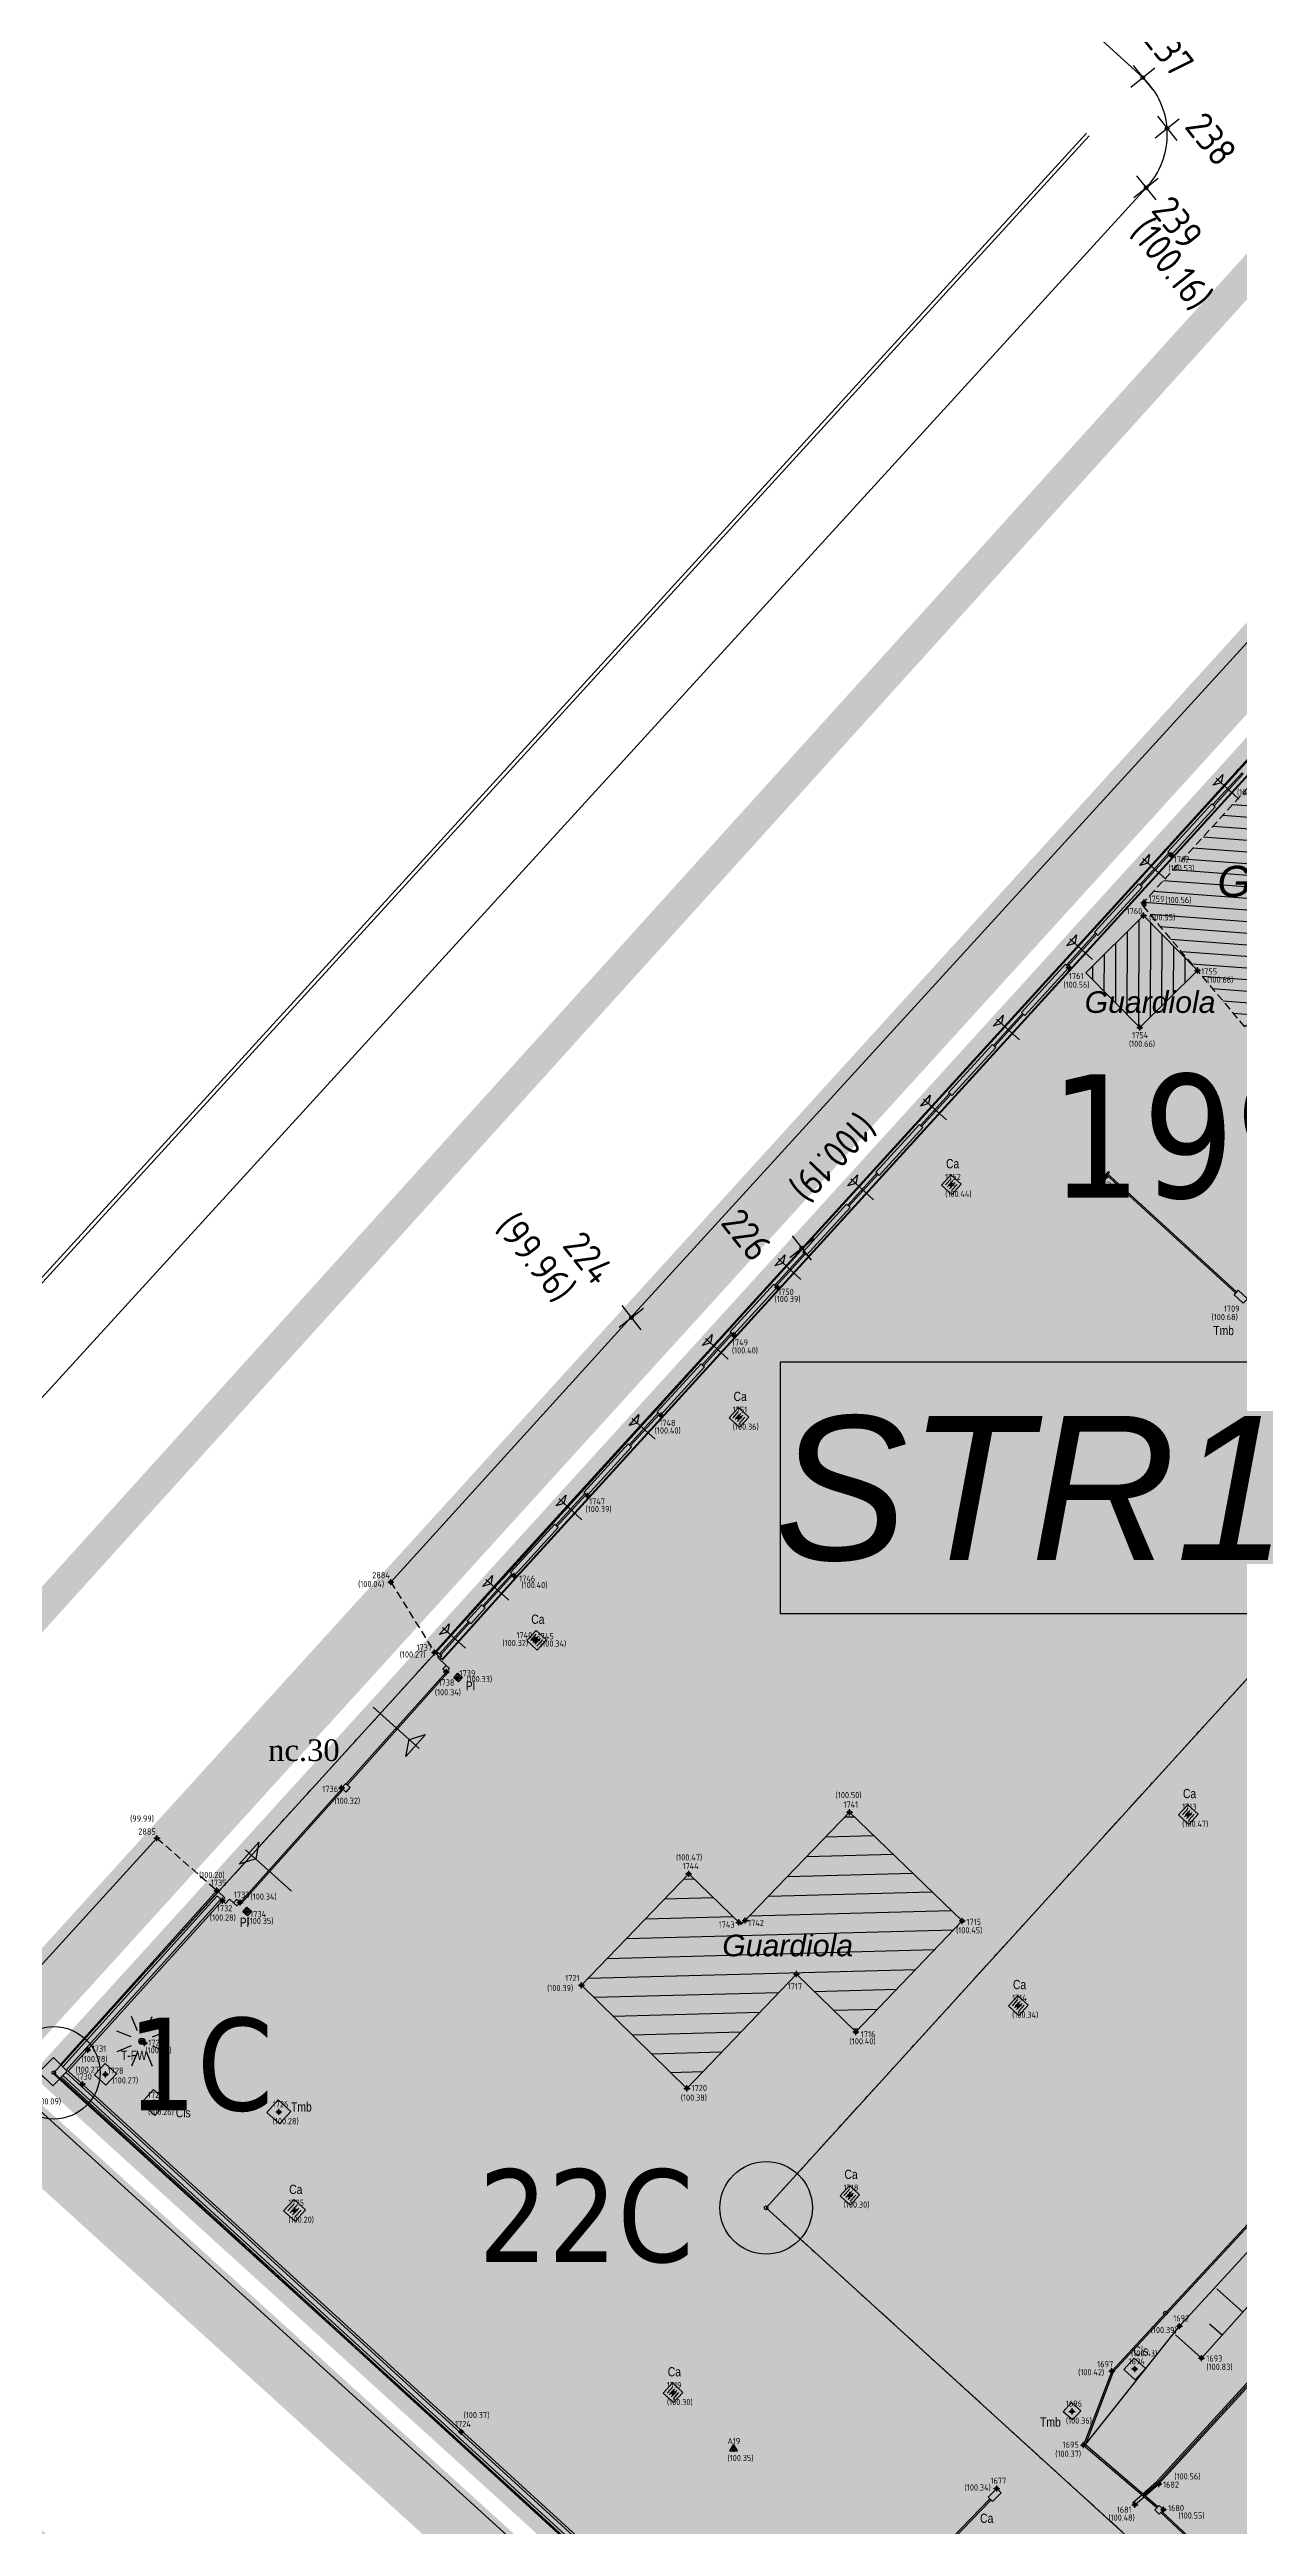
# Model space of a CAD drawing. Extents: x 9555 to 11275, y -8412 to -6382.
# Drawn here: x 10165.4 to 10204, y -7940.5 to -7860.2 of the extents above; entities that cross this region are included whole.
import ezdxf
from ezdxf.enums import TextEntityAlignment as Align

# ---------------------------------------------------------------- set-up
doc = ezdxf.new("R2010")
doc.units = 0
doc.header["$MEASUREMENT"] = 0
doc.header["$XCLIPFRAME"] = 2
doc.header["$PDMODE"] = 33
doc.header["$PDSIZE"] = 0.12
for name, pattern in [('DASHEDX2', [1.5, 1, -0.5]), ('HIDDEN', [0.375, 0.25, -0.125]), ('HIDDEN2', [0.1875, 0.125, -0.0625]), ('PHANTOM2', [1.25, 0.625, -0.125, 0.125, -0.125, 0.125, -0.125]), ('TRATTEGGIATA', [0.75, 0.5, -0.25])]:
    doc.linetypes.add(name, pattern=pattern)
doc.layers.get('0').update_dxf_attribs({"color": 53, "lineweight": 50})
for name, color, linetype in [('01_PROG', 7, 'Continuous'), ('02_CAT', 7, 'Continuous'), ('Conf Lotti-Retino', 253, 'Continuous'), ('Conf Lotti-Txt', 7, 'Continuous'), ('Conf Lotti_xLIMITE Comparto', 30, 'DASHEDX2'), ('Conf-N', 7, 'Continuous'), ('Conf-P', 2, 'Continuous'), ('Fgl-Cat_Txt-DivisioneAllegati', 161, 'DASHEDX2'), ('GE_9632-NOME_P', 8, 'Continuous'), ('GE_9632-PUNTI', 8, 'Continuous'), ('GE_9632-QUOTE_P', 8, 'Continuous'), ('GE_9632-SIMBOLI', 8, 'Continuous'), ('GEI-Nome_P', 6, 'Continuous'), ('GEI-Punti', 7, 'Continuous'), ('Gei-Punti_3D', 3, 'Continuous'), ('GEI-Quote_P', 3, 'Continuous'), ('GEI-Simboli', 6, 'Continuous'), ('Immagine', 181, 'Continuous'), ('Ril-Fabbr-Tettoia', 7, 'HIDDEN'), ('Ril-Fabbr_Retino', 8, 'Continuous'), ('Ril-Muro', 6, 'Continuous'), ('Ril-Palo_Lampione', 20, 'Continuous'), ('Ril-Recinzione_Metallica', 4, 'Continuous'), ('Ril-Strada', 4, 'Continuous'), ('Ril-Strada_Marciapiede', 4, 'Continuous'), ('Ril-Strada_Sbarra', 6, 'Continuous'), ('Ril-Tomb_CADITOIA-Chiusino', 5, 'Continuous'), ('Ril-Tomb_CEMENTO-Cls', 5, 'Continuous'), ('Ril-Tomb_Plastica', 5, 'Continuous'), ('Ril-Tomb_Telefono', 5, 'Continuous'), ('Ril-Tombino', 5, 'Continuous'), ('Ril_PQ1-Ciglio', 72, 'Continuous'), ('Ril_PQ1-Piede', 74, 'Continuous'), ('Ril_PQ1-Scarpate', 65, 'Continuous')]:
    doc.layers.add(name, color=color, linetype=linetype)
for name, color, linetype, lineweight in [('Conf Lotti', 2, 'PHANTOM2', 30), ('Fgl.957C_Estratto', 154, 'Continuous', 30), ('Fr02 Fgl. 957E', 150, 'Continuous', 30), ('Ril-Fabbr', 9, 'Continuous', 30), ('Ril-Fabbr_Container-Prefabbricato', 7, 'Continuous', 30), ('Ril-Fabbr_Tendone', 7, 'HIDDEN2', 30), ('x Area Rilievo', 1, 'Continuous', 15)]:
    doc.layers.add(name, color=color, linetype=linetype, lineweight=lineweight)
doc.styles.add('ArialCorsivo', font='ariali.ttf')
doc.styles.add('HELVLA', font='helvl', dxfattribs={"width": 0.8})
doc.styles.get("Standard").update_dxf_attribs({"font": 'isocp.shx'})
doc.styles.add('Tahoma', font='tahoma.ttf')
doc.styles.add('TNR', font='times.ttf')
picture_1 = doc.add_image_def('image1.png', size_in_pixel=(3510, 4950))
picture_2 = doc.add_image_def('image2.png', size_in_pixel=(4950, 3510))
picture_3 = doc.add_image_def('image3.png', size_in_pixel=(3510, 4950))

# ---------------------------------------------------------------- blocks, each defined once
blk = doc.blocks.new('PALO-ILLUM01_15')
at = {"layer": 'Ril-Palo_Lampione'}
h = blk.add_hatch(color=256, dxfattribs=at)
edge = h.paths.add_edge_path()
edge.add_arc((0, 0), 0.075, 0, 360)
for p, q in [((-0.144, 0.346), (-0.335, 0.808)), ((0.144, 0.346), (0.335, 0.808)), ((-0.346, 0.144), (-0.808, 0.336)), ((0.346, 0.144), (0.808, 0.336)), ((-0.347, -0.143), (-0.809, -0.333)), ((-0.145, -0.346), (-0.338, -0.807)), ((0.145, -0.346), (0.338, -0.807)), ((0.347, -0.143), (0.809, -0.333))]:
    blk.add_line(p, q, dxfattribs=at)
at = {"layer": 'Ril-Palo_Lampione', "color": 7}
blk.add_circle((0, 0), 0.0997, dxfattribs=at)
blk = doc.blocks.new('TCa-a')
at = {"layer": 'Ril-Tomb_CADITOIA-Chiusino'}
for p, q in [((-0.15, 0.15), (0.15, 0.15)), ((-0.15, 0.05), (0.15, 0.05)), ((-0.15, -0.05), (0.15, -0.05)), ((-0.15, -0.15), (0.15, -0.15))]:
    blk.add_line(p, q, dxfattribs=at)
blk.add_lwpolyline([(-0.25, -0.25), (0.25, -0.25), (0.25, 0.25), (-0.25, 0.25)], close=True, dxfattribs=at)
blk = doc.blocks.new('LOTTO-N')
at = {"layer": 'Conf Lotti-Txt'}
blk.add_lwpolyline([(-1.625, -0.814), (1.625, -0.814), (1.625, 0.814), (-1.625, 0.814)], close=True, dxfattribs=at)
at = {"layer": 'Conf Lotti-Txt', "style": 'ArialCorsivo', "flags": 4}
blk.add_attdef('Num', text='', height=1, dxfattribs=at).set_placement((0, 0), align=Align.MIDDLE)
blk = doc.blocks.new('P-Lotto')
at = {"layer": 'Conf-N'}
blk.add_circle((0, 0), 1.5, dxfattribs=at)
at = {"layer": 'Conf-P'}
blk.add_point((0, 0), dxfattribs=at)
blk = doc.blocks.new('20043-1_Prog-Confini')
at = {"layer": 'Conf Lotti-Retino'}
h = blk.add_hatch(color=256, dxfattribs=at)
h.paths.add_polyline_path([(10440.904, -7860.831), (10481.594, -7897.835), (10443.955, -7939.223), (10455.053, -7949.315), (10501.476, -7898.267), (10547.189, -7848.002), (10411.97, -7725.031), (10340.578, -7745.23), (10225.512, -7871.756), (10219.572, -7866.354), (10165.524, -7925.785), (10195.694, -7953.18), (10249.907, -8002.481), (10270.622, -8021.32), (10278.897, -8012.22), (10188.639, -7930.138), (10307.726, -7799.19), (10366.912, -7853.014), (10397.984, -7881.272), (10388.565, -7891.63), (10401.881, -7903.74)])
h.paths.add_polyline_path([(10406.058, -7872.394), (10374.985, -7844.136), (10315.8, -7790.312), (10347.147, -7755.842), (10408.825, -7738.391), (10442.939, -7769.415), (10528.018, -7846.787), (10491.686, -7886.738), (10437.68, -7837.623)], flags=16)
blk.add_hatch(color=41, dxfattribs=at).paths.add_polyline_path([(10278.897, -8012.22), (10188.639, -7930.138), (10307.726, -7799.19), (10366.912, -7853.014), (10339.327, -7883.347), (10306.204, -7919.768), (10337.209, -7948.101)])
at = {"layer": 'Conf Lotti'}
for p, q in [((10188.639, -7930.138), (10307.726, -7799.19)), ((10165.545, -7925.761), (10270.622, -8021.32)), ((10188.639, -7930.138), (10278.897, -8012.22))]:
    blk.add_line(p, q, dxfattribs=at)
blk.add_lwpolyline([(10165.524, -7925.785), (10219.572, -7866.354)], dxfattribs=at)
at = {"layer": 'Conf Lotti_xLIMITE Comparto', "const_width": 1}
blk.add_lwpolyline([(10220.161, -8076.806), (10388.565, -7891.63), (10442.571, -7940.744), (10443.955, -7939.223), (10542.721, -8029.042), (10562.905, -8006.848), (10508.899, -7957.733), (10535.138, -7928.88), (10501.476, -7898.267), (10547.189, -7848.002), (10411.97, -7725.031), (10340.578, -7745.23), (10225.512, -7871.756), (10219.572, -7866.354), (10165.524, -7925.785), (10195.694, -7953.18), (10145.19, -8008.626)], close=True, dxfattribs=at)
at = {"layer": 'Conf Lotti-Txt'}
ref = blk.add_blockref('LOTTO-N', (10197.219, -7906.811), dxfattribs=dict(at, xscale=5, yscale=5, zscale=5))
ref.add_attrib('Num', 'STR1', dxfattribs={"color": 7, "height": 4.6667, "style": 'ArialCorsivo'}).set_placement((10197.219, -7906.811), align=Align.MIDDLE)
at = {"layer": 'Conf-P'}
for p in [(10165.545, -7925.761), (10188.639, -7930.138)]:
    blk.add_blockref('P-Lotto', p, dxfattribs=at)
at = {"layer": 'Conf-N', "style": 'Tahoma'}
for s, p in [('1C', (10167.933, -7926.982)), ('22C', (10179.314, -7931.89))]:
    blk.add_text(s, height=3, dxfattribs=at).set_placement(p)
blk = doc.blocks.new('-Fgl. 957D Estratto Foglio Intero_PostFR1')
at = {"layer": 'Immagine'}
image = blk.add_image(picture_1, insert=(10047.107, -8052.467), size_in_units=(594.323, 838.148), rotation=0.001621, dxfattribs=at)
image.set_boundary_path([(307.502, 335.181), (3170.12, 4586.921)])
image.dxf.flags = 15
blk = doc.blocks.new('-Fgl. 957E Estratto Foglio Intero_PostFR2')
at = {"layer": 'Immagine'}
image = blk.add_image(picture_2, insert=(9917.284, -8422.509), size_in_units=(838.183, 594.348), rotation=0.00109, dxfattribs=at)
image.set_boundary_path([(308.756, 193.629), (4680.161, 3410.458)])
image.dxf.flags = 15
blk = doc.blocks.new('-Fgl. 958 Estratto Foglio Intero_PostFR3')
at = {"layer": 'Immagine'}
image = blk.add_image(picture_3, insert=(9716.786, -8308.175), size_in_units=(1485.814, 2095.379), rotation=-0.001044, dxfattribs=at)
image.set_boundary_path([(486.986, 415.0435), (2987.88, 4584.8433)])
image.dxf.flags = 15
blk = doc.blocks.new('- Fogli_Unione (Estratti_20043_SpostatoComeAll.957E_SuRIL_PostFR1-FR2-FR3 (2021-02-08)')
for name in ['-Fgl. 958 Estratto Foglio Intero_PostFR3', '-Fgl. 957D Estratto Foglio Intero_PostFR1', '-Fgl. 957E Estratto Foglio Intero_PostFR2']:
    blk.add_blockref(name, (0, 0))
blk = doc.blocks.new('2493-1_PostFRAZ')
at = {"layer": 'Fgl-Cat_Txt-DivisioneAllegati', "const_width": 2}
blk.add_lwpolyline([(10228.586, -7853.468), (10162.698, -7925.92), (10192.91, -7953.353), (10072.999, -8059.629), (10057.864, -8046.235), (10041.285, -8064.108), (10030.149, -8071.975), (9972.714, -8134.103)], dxfattribs=at)
at = {"layer": 'Fgl.957C_Estratto'}
blk.add_lwpolyline([(10230.943, -7853.85), (10219.572, -7866.354), (10165.524, -7925.785)], dxfattribs=at)
at = {"layer": 'Fr02 Fgl. 957E'}
for q in [(10238.501, -7875.31), (10278.897, -8012.22)]:
    blk.add_line((10188.639, -7930.138), q, dxfattribs=at)
at = {"layer": 'Fr02 Fgl. 957E', "color": 140}
for points in [[(10165.524, -7925.785), (10219.572, -7866.354), (10230.943, -7853.85)], [(10195.694, -7953.18), (10165.524, -7925.785)]]:
    blk.add_lwpolyline(points, dxfattribs=at)
at = {"layer": '02_CAT'}
blk.add_blockref('- Fogli_Unione (Estratti_20043_SpostatoComeAll.957E_SuRIL_PostFR1-FR2-FR3 (2021-02-08)', (2.401, 6.764), dxfattribs=at)
at = {"layer": 'Fr02 Fgl. 957E', "style": 'Tahoma'}
blk.add_text('1991', height=4, dxfattribs=at).set_placement((10197.831, -7897.408))

msp = doc.modelspace()

# ---------------------------------------------------------------- hatches: boundary and pattern name
at = {"layer": 'Ril-Fabbr_Retino', "linetype": 'HIDDEN'}
h = msp.add_hatch(dxfattribs=at)
h.set_pattern_fill('ANSI31', color=251, scale=3, angle=130.7541, style=0)
h.set_pattern_definition([(175.754098, (6956.0593, -4759.38627), (-0.027763938, -0.373970806), [])])
h.paths.add_polyline_path([(10204.163, -7891.874), (10209.481, -7887.292), (10205.6, -7882.654), (10200.817, -7887.905)])
at = {"layer": 'Ril-Fabbr_Retino'}
h = msp.add_hatch(dxfattribs=at)
h.set_pattern_fill('ANSI31', color=256, scale=3, angle=44.73062, style=0)
h.set_pattern_definition([(89.730617, (6741.7944, -4996.4471), (-0.374995855, 0.001763098), [])])
h.paths.add_polyline_path([(10200.757, -7891.896), (10202.627, -7890.043), (10200.878, -7888.266), (10199.008, -7890.118)])
h = msp.add_hatch(dxfattribs=at)
h.set_pattern_fill('ANSI31', color=256, scale=5, angle=316.53573, style=0)
h.set_pattern_definition([(1.5357337, (236.0105, 298.0502), (-0.01675025, 0.624775503), [])])
h.paths.add_polyline_path([(10186.129, -7919.314), (10187.832, -7920.962), (10191.346, -7917.321), (10194.996, -7920.843), (10191.546, -7924.44), (10189.623, -7922.562), (10186.072, -7926.267), (10182.652, -7922.928)])

# ---------------------------------------------------------------- linework, layer by layer
at = {"layer": 'GE_9632-PUNTI'}
for p in [(10200.852, -7861.116), (10201.64, -7862.761), (10200.957, -7864.688), (10189.794, -7899.04), (10184.269, -7901.297)]:
    msp.add_point(p, dxfattribs=at)
at = {"layer": 'GE_9632-SIMBOLI'}
for p, q in [((10200.461, -7861.427), (10201.243, -7860.804)), ((10200.541, -7860.725), (10201.164, -7861.507)), ((10201.249, -7863.073), (10202.031, -7862.449)), ((10201.329, -7862.37), (10201.952, -7863.152)), ((10200.566, -7864.999), (10201.348, -7864.376)), ((10200.646, -7864.297), (10201.269, -7865.079)), ((10189.482, -7898.649), (10190.105, -7899.431)), ((10189.403, -7899.351), (10190.185, -7898.728)), ((10183.878, -7901.609), (10184.66, -7900.986)), ((10183.957, -7900.906), (10184.58, -7901.688))]:
    msp.add_line(p, q, dxfattribs=at)
at = {"layer": 'GEI-Punti', "lineweight": 30}
msp.add_lwpolyline([(10187.586, -7937.792), (10187.456, -7938.017), (10187.716, -7938.017)], close=True, dxfattribs=at)
at = {"layer": 'GEI-Punti'}
for p in [(10201.775, -7886.309), (10200.878, -7888.266), (10200.892, -7887.84), (10198.458, -7889.947), (10202.627, -7890.043), (10200.757, -7891.896), (10194.644, -7896.987), (10199.641, -7896.736), (10189.005, -7900.312), (10187.593, -7901.863), (10185.232, -7904.465), (10187.757, -7904.529), (10182.854, -7907.07), (10176.472, -7909.864), (10180.466, -7909.659), (10177.892, -7912.144), (10181.148, -7911.736), (10181.198, -7911.747), (10178.274, -7912.776), (10178.655, -7912.959), (10174.876, -7916.535), (10191.346, -7917.321), (10202.327, -7917.395), (10168.891, -7918.162), (10186.129, -7919.314), (10170.835, -7919.856), (10171.012, -7920.184), (10171.583, -7920.245), (10171.816, -7920.537), (10187.758, -7920.89), (10187.963, -7920.826), (10194.996, -7920.843), (10189.623, -7922.562), (10182.652, -7922.928), (10196.814, -7923.584), (10166.645, -7925.016), (10168.483, -7924.802), (10191.546, -7924.44), (10167.222, -7925.815), (10166.476, -7926.134), (10168.798, -7926.727), (10186.072, -7926.267), (10172.842, -7927.03), (10191.353, -7929.734), (10173.35, -7930.221), (10202.041, -7933.97), (10199.848, -7935.429), (10200.589, -7935.36), (10202.754, -7935.008), (10185.623, -7936.131), (10198.557, -7936.732), (10178.755, -7937.394), (10187.586, -7937.942), (10198.931, -7937.824), (10196.114, -7939.23), (10201.369, -7939.084), (10200.596, -7939.758), (10201.523, -7939.917)]:
    msp.add_point(p, dxfattribs=at)
at = {"layer": 'Gei-Punti_3D'}
for p in [(10201.775, -7886.309, 100.53), (10200.878, -7888.266, 100.546), (10200.892, -7887.84, 100.558), (10198.458, -7889.947, 100.558), (10202.627, -7890.043, 100.663), (10200.757, -7891.896, 100.663), (10194.644, -7896.987, 100.444), (10199.641, -7896.736, 100.711), (10189.005, -7900.312, 100.395), (10187.593, -7901.863, 100.4), (10185.232, -7904.465, 100.402), (10187.757, -7904.529, 100.36), (10182.854, -7907.07, 100.39), (10176.472, -7909.864, 100.035), (10180.466, -7909.659, 100.396), (10177.892, -7912.144, 100.272), (10181.148, -7911.736, 100.316), (10181.198, -7911.747, 100.345), (10178.274, -7912.776, 100.343), (10178.655, -7912.959, 100.327), (10174.876, -7916.535, 100.323), (10191.346, -7917.321, 100.499), (10202.327, -7917.395, 100.471), (10168.891, -7918.162, 99.986), (10186.129, -7919.314, 100.471), (10170.835, -7919.856, 100.205), (10171.012, -7920.184, 100.279), (10171.583, -7920.245, 100.336), (10171.816, -7920.537, 100.346), (10194.996, -7920.843, 100.451), (10182.652, -7922.928, 100.393), (10196.814, -7923.584, 100.338), (10166.645, -7925.016, 100.283), (10168.483, -7924.802, 100.28), (10191.546, -7924.44, 100.4), (10167.222, -7925.815, 100.266), (10166.476, -7926.134, 100.273), (10168.798, -7926.727, 100.264), (10186.072, -7926.267, 100.381), (10172.842, -7927.03, 100.279), (10191.353, -7929.734, 100.298), (10173.35, -7930.221, 100.201), (10202.041, -7933.97, 100.392), (10199.848, -7935.429, 100.424), (10200.589, -7935.36, 100.431), (10202.754, -7935.008, 100.832), (10185.623, -7936.131, 100.301), (10198.557, -7936.732, 100.365), (10178.755, -7937.394, 100.371), (10187.586, -7937.942, 100.349), (10198.931, -7937.824, 100.368), (10196.114, -7939.23, 100.344), (10201.369, -7939.084, 100.557), (10200.596, -7939.758, 100.481), (10201.523, -7939.917, 100.553)]:
    msp.add_point(p, dxfattribs=at)
at = {"layer": 'Gei-Punti_3D', "color": 1}
msp.add_point((10201.587, -7933.55, 100.392), dxfattribs=at)
at = {"layer": 'GEI-Simboli'}
for p, q in [((10201.675, -7886.309), (10201.875, -7886.309)), ((10201.775, -7886.409), (10201.775, -7886.209)), ((10200.792, -7887.84), (10200.993, -7887.84)), ((10200.878, -7888.366), (10200.878, -7888.166)), ((10200.892, -7887.94), (10200.892, -7887.74)), ((10200.778, -7888.266), (10200.978, -7888.266)), ((10198.458, -7890.047), (10198.458, -7889.847)), ((10198.358, -7889.947), (10198.558, -7889.947)), ((10202.527, -7890.043), (10202.727, -7890.043)), ((10202.627, -7890.144), (10202.627, -7889.944)), ((10200.657, -7891.896), (10200.857, -7891.896)), ((10200.757, -7891.996), (10200.757, -7891.796)), ((10194.544, -7896.987), (10194.744, -7896.987)), ((10194.644, -7897.087), (10194.644, -7896.887)), ((10199.541, -7896.736), (10199.741, -7896.736)), ((10199.641, -7896.836), (10199.641, -7896.636)), ((10189.005, -7900.412), (10189.005, -7900.212)), ((10188.906, -7900.312), (10189.105, -7900.312)), ((10187.493, -7901.863), (10187.693, -7901.863)), ((10187.593, -7901.963), (10187.593, -7901.763)), ((10185.132, -7904.465), (10185.332, -7904.465)), ((10185.232, -7904.565), (10185.232, -7904.365)), ((10187.657, -7904.529), (10187.857, -7904.529)), ((10187.757, -7904.629), (10187.757, -7904.429)), ((10182.754, -7907.07), (10182.954, -7907.07)), ((10182.854, -7907.17), (10182.854, -7906.97)), ((10176.372, -7909.864), (10176.572, -7909.864)), ((10176.472, -7909.964), (10176.472, -7909.764)), ((10180.366, -7909.659), (10180.566, -7909.659)), ((10180.466, -7909.759), (10180.466, -7909.559)), ((10177.792, -7912.144), (10177.992, -7912.144)), ((10177.892, -7912.244), (10177.892, -7912.044)), ((10181.048, -7911.736), (10181.248, -7911.736)), ((10181.098, -7911.747), (10181.298, -7911.747)), ((10181.148, -7911.836), (10181.148, -7911.636)), ((10181.198, -7911.847), (10181.198, -7911.647)), ((10178.174, -7912.776), (10178.374, -7912.776)), ((10178.274, -7912.876), (10178.274, -7912.676)), ((10178.555, -7912.959), (10178.755, -7912.959)), ((10178.655, -7913.059), (10178.655, -7912.859)), ((10174.775, -7916.535), (10174.976, -7916.535)), ((10174.876, -7916.635), (10174.876, -7916.435)), ((10191.246, -7917.321), (10191.446, -7917.321)), ((10191.346, -7917.421), (10191.346, -7917.221)), ((10202.227, -7917.395), (10202.427, -7917.395)), ((10202.327, -7917.495), (10202.327, -7917.295)), ((10168.791, -7918.162), (10168.991, -7918.162)), ((10168.891, -7918.262), (10168.891, -7918.062)), ((10186.029, -7919.314), (10186.229, -7919.314)), ((10186.129, -7919.414), (10186.129, -7919.214)), ((10170.735, -7919.856), (10170.935, -7919.856)), ((10170.835, -7919.956), (10170.835, -7919.756)), ((10170.912, -7920.184), (10171.112, -7920.184)), ((10171.012, -7920.284), (10171.012, -7920.084)), ((10171.483, -7920.245), (10171.683, -7920.245)), ((10171.583, -7920.345), (10171.583, -7920.145)), ((10171.716, -7920.537), (10171.916, -7920.537)), ((10171.816, -7920.637), (10171.816, -7920.437)), ((10187.658, -7920.89), (10187.858, -7920.89)), ((10187.758, -7920.99), (10187.758, -7920.79)), ((10187.863, -7920.826), (10188.063, -7920.826)), ((10187.963, -7920.926), (10187.963, -7920.726)), ((10194.897, -7920.843), (10195.096, -7920.843)), ((10194.996, -7920.943), (10194.996, -7920.743)), ((10189.523, -7922.562), (10189.723, -7922.562)), ((10189.623, -7922.662), (10189.623, -7922.462)), ((10182.552, -7922.928), (10182.752, -7922.928)), ((10182.652, -7923.028), (10182.652, -7922.828)), ((10196.814, -7923.684), (10196.814, -7923.484)), ((10191.546, -7924.54), (10191.546, -7924.34)), ((10196.714, -7923.584), (10196.914, -7923.584)), ((10166.545, -7925.016), (10166.745, -7925.016)), ((10166.645, -7925.117), (10166.645, -7924.917)), ((10168.383, -7924.802), (10168.583, -7924.802)), ((10168.483, -7924.902), (10168.483, -7924.702)), ((10191.446, -7924.44), (10191.646, -7924.44)), ((10167.122, -7925.815), (10167.322, -7925.815)), ((10167.222, -7925.915), (10167.222, -7925.715)), ((10166.376, -7926.134), (10166.576, -7926.134)), ((10166.476, -7926.234), (10166.476, -7926.034)), ((10168.698, -7926.727), (10168.898, -7926.727)), ((10168.798, -7926.828), (10168.798, -7926.627)), ((10185.972, -7926.267), (10186.172, -7926.267)), ((10186.072, -7926.367), (10186.072, -7926.167)), ((10172.742, -7927.03), (10172.942, -7927.03)), ((10172.842, -7927.13), (10172.842, -7926.93)), ((10191.253, -7929.734), (10191.453, -7929.734)), ((10191.353, -7929.834), (10191.353, -7929.634)), ((10173.25, -7930.221), (10173.45, -7930.221)), ((10173.35, -7930.321), (10173.35, -7930.121)), ((10201.941, -7933.97), (10202.141, -7933.97)), ((10202.041, -7934.07), (10202.041, -7933.87)), ((10199.748, -7935.429), (10199.948, -7935.429)), ((10199.848, -7935.529), (10199.848, -7935.329)), ((10200.489, -7935.36), (10200.689, -7935.36)), ((10200.589, -7935.46), (10200.589, -7935.26)), ((10202.654, -7935.008), (10202.853, -7935.008)), ((10202.754, -7935.108), (10202.754, -7934.908)), ((10185.523, -7936.131), (10185.723, -7936.131)), ((10185.623, -7936.231), (10185.623, -7936.031)), ((10198.457, -7936.732), (10198.657, -7936.732)), ((10198.557, -7936.832), (10198.557, -7936.632)), ((10178.655, -7937.394), (10178.855, -7937.394)), ((10178.755, -7937.494), (10178.755, -7937.294)), ((10187.486, -7937.942), (10187.686, -7937.942)), ((10187.586, -7938.042), (10187.586, -7937.842)), ((10198.831, -7937.824), (10199.031, -7937.824)), ((10198.931, -7937.923), (10198.931, -7937.724)), ((10196.014, -7939.23), (10196.214, -7939.23)), ((10196.114, -7939.33), (10196.114, -7939.13)), ((10201.269, -7939.084), (10201.469, -7939.084)), ((10201.369, -7939.184), (10201.369, -7938.984)), ((10200.496, -7939.758), (10200.697, -7939.758)), ((10200.596, -7939.858), (10200.596, -7939.658)), ((10201.423, -7939.917), (10201.623, -7939.917)), ((10201.523, -7940.017), (10201.523, -7939.817))]:
    msp.add_line(p, q, dxfattribs=at)
at = {"layer": 'Ril-Fabbr'}
msp.add_lwpolyline([(10199.008, -7890.118), (10200.878, -7888.266), (10202.627, -7890.043), (10200.757, -7891.896)], close=True, dxfattribs=at)
at = {"layer": 'Ril-Fabbr-Tettoia', "color": 2, "linetype": 'Continuous'}
msp.add_lwpolyline([(10200.882, -7887.981), (10200.958, -7887.916), (10200.892, -7887.84), (10200.817, -7887.905)], close=True, dxfattribs=at)
at = {"layer": 'Ril-Fabbr_Container-Prefabbricato'}
msp.add_lwpolyline([(10186.072, -7926.267), (10189.623, -7922.562), (10191.546, -7924.44), (10194.996, -7920.843), (10191.346, -7917.321), (10187.832, -7920.962), (10186.129, -7919.314), (10182.652, -7922.928)], close=True, dxfattribs=at)
at = {"layer": 'Ril-Fabbr_Tendone', "color": 7, "linetype": 'HIDDEN'}
msp.add_lwpolyline([(10205.6, -7882.654), (10209.481, -7887.292), (10204.163, -7891.874), (10200.817, -7887.905)], close=True, dxfattribs=at)
at = {"layer": 'Ril-Muro', "color": 7}
for p, q in [((10203.091, -7884.643), (10201.663, -7886.207)), ((10203.201, -7884.744), (10201.774, -7886.309)), ((10203.201, -7884.744), (10203.091, -7884.643)), ((10201.774, -7886.309), (10201.663, -7886.207)), ((10200.72, -7887.241), (10199.288, -7888.81)), ((10200.831, -7887.342), (10199.399, -7888.911)), ((10200.831, -7887.342), (10200.72, -7887.241)), ((10199.399, -7888.911), (10199.288, -7888.81)), ((10198.345, -7889.844), (10196.917, -7891.408)), ((10198.455, -7889.945), (10198.345, -7889.844)), ((10198.455, -7889.945), (10197.028, -7891.509)), ((10197.028, -7891.509), (10196.917, -7891.408)), ((10195.974, -7892.442), (10194.551, -7894.001)), ((10196.084, -7892.544), (10194.662, -7894.102)), ((10196.084, -7892.544), (10195.974, -7892.442)), ((10194.662, -7894.102), (10194.551, -7894.001)), ((10193.608, -7895.035), (10192.192, -7896.586)), ((10193.718, -7895.136), (10192.303, -7896.688)), ((10193.718, -7895.136), (10193.608, -7895.035)), ((10192.303, -7896.688), (10192.192, -7896.586)), ((10191.248, -7897.621), (10189.833, -7899.172)), ((10191.359, -7897.722), (10189.944, -7899.273)), ((10191.248, -7897.621), (10191.359, -7897.722)), ((10189.944, -7899.273), (10189.833, -7899.172)), ((10188.889, -7900.206), (10187.475, -7901.755)), ((10189, -7900.307), (10188.889, -7900.206)), ((10189, -7900.307), (10187.586, -7901.857)), ((10187.586, -7901.857), (10187.475, -7901.755)), ((10186.532, -7902.79), (10185.107, -7904.351)), ((10186.642, -7902.891), (10185.218, -7904.452)), ((10186.532, -7902.79), (10186.642, -7902.891)), ((10185.218, -7904.452), (10185.107, -7904.351)), ((10184.163, -7905.385), (10182.729, -7906.956)), ((10184.274, -7905.486), (10182.84, -7907.057)), ((10184.163, -7905.385), (10184.274, -7905.486)), ((10182.729, -7906.956), (10182.84, -7907.057)), ((10181.786, -7907.99), (10180.356, -7909.558)), ((10181.897, -7908.092), (10180.466, -7909.659)), ((10181.786, -7907.99), (10181.897, -7908.092)), ((10180.466, -7909.659), (10180.356, -7909.558)), ((10179.419, -7910.598), (10179.53, -7910.699)), ((10179.061, -7911.22), (10178.95, -7911.119)), ((10170.845, -7920.033), (10170.957, -7920.134))]:
    msp.add_line(p, q, dxfattribs=at)
at = {"layer": 'Ril-Muro', "color": 4}
msp.add_line((10165.759, -7925.489), (10170.835, -7919.856), dxfattribs=at)
for points in [[(10177.91, -7912.161), (10177.892, -7912.144), (10180.282, -7909.49), (10210.091, -7876.81)], [(10178.132, -7912.362), (10178.151, -7912.379), (10180.54, -7909.726), (10210.356, -7877.052)], [(10170.835, -7919.856), (10170.873, -7919.891)], [(10165.754, -7925.936), (10195.606, -7953.208), (10084.793, -8074.805), (10056.849, -8049.352)]]:
    msp.add_lwpolyline(points, dxfattribs=at)
at = {"layer": 'Ril-Muro'}
for points in [[(10177.966, -7912.211), (10177.91, -7912.161), (10180.3, -7909.507), (10210.116, -7876.833)], [(10178.077, -7912.312), (10178.132, -7912.362), (10180.522, -7909.709), (10210.338, -7877.035)], [(10170.873, -7919.891), (10165.788, -7925.517)], [(10170.873, -7919.891), (10171.095, -7920.092), (10166.014, -7925.715)], [(10165.781, -7925.909), (10195.663, -7953.205), (10084.802, -8074.854), (10056.835, -8049.404)], [(10166.014, -7925.715), (10196.086, -7953.186)]]:
    msp.add_lwpolyline(points, dxfattribs=at)
at = {"layer": 'Ril-Muro', "color": 7}
for points in [[(10178.95, -7911.119), (10179.419, -7910.598)], [(10179.061, -7911.22), (10179.53, -7910.699)], [(10170.845, -7920.033), (10165.842, -7925.57)], [(10170.957, -7920.134), (10165.949, -7925.675)], [(10165.835, -7925.853), (10187.422, -7945.576)], [(10165.939, -7925.746), (10187.523, -7945.465)]]:
    msp.add_lwpolyline(points, dxfattribs=at)
msp.add_lwpolyline([(10165.513, -7926.183), (10165.062, -7925.744), (10165.531, -7925.265), (10165.979, -7925.705)], close=True, dxfattribs=at)
at = {"layer": 'Ril-Recinzione_Metallica'}
for p, q in [((10203.966, -7884.494), (10203.227, -7883.82)), ((10201.595, -7887.093), (10200.857, -7886.419)), ((10199.22, -7889.696), (10198.482, -7889.022)), ((10196.85, -7892.294), (10196.111, -7891.62)), ((10194.484, -7894.887), (10193.745, -7894.213)), ((10192.125, -7897.473), (10191.386, -7896.799)), ((10189.766, -7900.058), (10189.027, -7899.384)), ((10187.409, -7902.642), (10186.67, -7901.968)), ((10185.041, -7905.238), (10184.302, -7904.564)), ((10182.664, -7907.844), (10181.925, -7907.17)), ((10180.295, -7910.446), (10179.552, -7909.777)), ((10178.89, -7912.007), (10178.147, -7911.338)), ((10177.395, -7915.256), (10175.905, -7913.921)), ((10173.256, -7919.877), (10171.766, -7918.543))]:
    msp.add_line(p, q, dxfattribs=at)
at = {"layer": 'Ril-Recinzione_Metallica', "color": 7}
for p, q in [((10177.987, -7912.298), (10178.02, -7912.261)), ((10178.262, -7912.564), (10177.987, -7912.298)), ((10170.957, -7920.134), (10171.116, -7920.278)), ((10171.241, -7920.139), (10171.116, -7920.278)), ((10171.241, -7920.139), (10171.371, -7920.257))]:
    msp.add_line(p, q, dxfattribs=at)
for points in [[(10203.444, -7883.694), (10203.389, -7883.968), (10203.121, -7884.047)], [(10201.073, -7886.293), (10201.018, -7886.566), (10200.751, -7886.646)], [(10198.698, -7888.896), (10198.643, -7889.169), (10198.376, -7889.249)], [(10196.327, -7891.494), (10196.272, -7891.768), (10196.005, -7891.847)], [(10193.962, -7894.087), (10193.907, -7894.361), (10193.64, -7894.44)], [(10191.603, -7896.673), (10191.548, -7896.946), (10191.281, -7897.026)], [(10189.244, -7899.258), (10189.189, -7899.532), (10188.922, -7899.612)], [(10186.887, -7901.842), (10186.832, -7902.116), (10186.564, -7902.196)], [(10184.518, -7904.438), (10184.464, -7904.711), (10184.196, -7904.791)], [(10182.141, -7907.044), (10182.086, -7907.317), (10181.819, -7907.397)], [(10179.768, -7909.65), (10179.715, -7909.924), (10179.448, -7910.005)], [(10178.363, -7911.211), (10178.309, -7911.484), (10178.043, -7911.566)], [(10177.966, -7912.211), (10178.013, -7912.159), (10178.124, -7912.26), (10178.077, -7912.312)], [(10178.162, -7912.676), (10178.274, -7912.776), (10178.374, -7912.664), (10178.262, -7912.564)], [(10176.964, -7915.512), (10177.069, -7914.964), (10177.602, -7914.8)], [(10174.876, -7916.535), (10175.024, -7916.669), (10175.158, -7916.52), (10175.009, -7916.386)], [(10172.196, -7918.287), (10172.092, -7918.834), (10171.559, -7918.999)], [(10171.371, -7920.257), (10171.483, -7920.357), (10171.583, -7920.245), (10171.472, -7920.145)], [(10201.24, -7939.926), (10201.386, -7940.063), (10201.523, -7939.917), (10201.377, -7939.78)]]:
    msp.add_lwpolyline(points, close=True, dxfattribs=at)
at = {"layer": 'Ril-Recinzione_Metallica'}
for points in [[(10204.105, -7883.674), (10204.068, -7883.64), (10203.125, -7884.674), (10203.162, -7884.708)], [(10201.735, -7886.272), (10201.698, -7886.238), (10200.754, -7887.273), (10200.791, -7887.306)], [(10199.36, -7888.875), (10199.323, -7888.842), (10198.379, -7889.876), (10198.416, -7889.91)], [(10196.989, -7891.474), (10196.952, -7891.44), (10196.009, -7892.474), (10196.045, -7892.508)], [(10194.623, -7894.067), (10194.586, -7894.033), (10193.643, -7895.067), (10193.68, -7895.101)], [(10192.264, -7896.652), (10192.227, -7896.619), (10191.284, -7897.653), (10191.321, -7897.687)], [(10189.905, -7899.238), (10189.869, -7899.204), (10188.925, -7900.239), (10188.962, -7900.272)], [(10187.548, -7901.822), (10187.511, -7901.788), (10186.568, -7902.822), (10186.605, -7902.856)], [(10185.18, -7904.418), (10185.143, -7904.384), (10184.2, -7905.418), (10184.237, -7905.452)], [(10182.803, -7907.023), (10182.766, -7906.99), (10181.822, -7908.024), (10181.859, -7908.058)], [(10180.429, -7909.625), (10180.392, -7909.592), (10179.455, -7910.632), (10179.493, -7910.666)], [(10179.024, -7911.186), (10178.987, -7911.153), (10178.05, -7912.193), (10178.087, -7912.226)], [(10178.311, -7912.809), (10178.274, -7912.776), (10175.026, -7916.402), (10175.063, -7916.435)], [(10174.93, -7916.584), (10174.893, -7916.551), (10171.583, -7920.245), (10171.621, -7920.278)], [(10201.471, -7939.972), (10201.437, -7940.008), (10205.032, -7943.389), (10205.067, -7943.353)]]:
    msp.add_lwpolyline(points, close=True, dxfattribs=at)
at = {"layer": 'Ril-Recinzione_Metallica', "color": 7}
msp.add_lwpolyline([(10200.899, -7939.428), (10201.334, -7939.048), (10209.458, -7930.176), (10220.267, -7918.304), (10221.822, -7916.41), (10222.9, -7913.253), (10217.331, -7907.797), (10217.366, -7907.761), (10222.958, -7913.239), (10221.866, -7916.435), (10220.304, -7918.337), (10209.495, -7930.209), (10201.369, -7939.084), (10200.932, -7939.465)], dxfattribs=at)
at = {"layer": 'Ril-Recinzione_Metallica'}
for points in [[(10214.747, -7910.618), (10214.941, -7910.92), (10219.041, -7914.69), (10199.848, -7935.429), (10198.931, -7937.824), (10201.308, -7939.853)], [(10214.782, -7910.58), (10214.98, -7910.888), (10219.112, -7914.687), (10199.891, -7935.456), (10198.991, -7937.808), (10201.343, -7939.816)]]:
    msp.add_lwpolyline(points, dxfattribs=at)
at = {"layer": 'Ril-Strada'}
msp.add_line((10200.596, -7939.758), (10200.531, -7939.683), dxfattribs=at)
for points in [[(10147.925, -7907.559), (10153.654, -7912.779, 0.41534), (10157.221, -7912.568), (10200.957, -7864.688, 0.41534), (10200.852, -7861.116), (10195.123, -7855.896)], [(9971.896, -8134.389), (10028.91, -8071.822), (10039.211, -8065.018), (10065.42, -8036.232), (10067.269, -8037.915), (10057.666, -8048.462), (10084.75, -8073.467), (10110.887, -8044.31), (10152.088, -7999.139), (10193.966, -7953.226), (10164.619, -7926.555), (10153.614, -7938.634, -0.961679), (10151.837, -7936.873), (10168.891, -7918.162)]]:
    msp.add_lwpolyline(points, format="xyb", dxfattribs=at)
for points in [[(10176.472, -7909.864), (10184.257, -7901.286), (10208.093, -7875.196)], [(10200.855, -7939.4), (10201.299, -7939.012), (10209.421, -7930.142), (10220.228, -7918.272), (10221.778, -7916.385), (10222.843, -7913.267), (10217.269, -7907.806)], [(10200.932, -7939.465), (10201.369, -7939.084), (10209.495, -7930.209), (10220.304, -7918.337), (10221.866, -7916.435), (10222.958, -7913.239), (10217.339, -7907.735)], [(10200.531, -7939.683), (10200.817, -7939.433)], [(10200.596, -7939.758), (10200.894, -7939.499)]]:
    msp.add_lwpolyline(points, dxfattribs=at)
at = {"layer": 'Ril-Strada_Marciapiede'}
for p, q in [((10155.286, -7910.801), (10199.023, -7862.921)), ((10155.375, -7910.882), (10199.112, -7863.002))]:
    msp.add_line(p, q, dxfattribs=at)
at = {"layer": 'Ril-Strada_Marciapiede', "linetype": 'HIDDEN'}
for p, q in [((10176.472, -7909.864), (10177.892, -7912.144)), ((10168.891, -7918.162), (10170.835, -7919.856))]:
    msp.add_line(p, q, dxfattribs=at)
at = {"layer": 'Ril-Strada_Sbarra'}
for points in [[(10199.641, -7896.736), (10199.604, -7896.702), (10199.739, -7896.555), (10199.776, -7896.589)], [(10199.654, -7896.647), (10203.863, -7900.502), (10203.896, -7900.466), (10199.688, -7896.61)], [(10203.947, -7900.41), (10204.242, -7900.681), (10204.107, -7900.828), (10203.812, -7900.558)], [(10191.966, -7943.706), (10195.926, -7939.605), (10195.89, -7939.57), (10191.93, -7943.671)], [(10195.836, -7939.518), (10196.114, -7939.23), (10196.258, -7939.369), (10195.98, -7939.657)]]:
    msp.add_lwpolyline(points, close=True, dxfattribs=at)
at = {"layer": 'Ril-Tomb_CEMENTO-Cls'}
for points in [[(10168.817, -7927.151), (10169.222, -7926.708), (10168.779, -7926.304), (10168.374, -7926.747)], [(10200.573, -7935.007), (10200.236, -7935.376), (10200.605, -7935.713), (10200.942, -7935.344)]]:
    msp.add_lwpolyline(points, close=True, dxfattribs=at)
at = {"layer": 'Ril-Tomb_Plastica'}
for points in [[(10178.514, -7912.965), (10178.649, -7912.818), (10178.796, -7912.953), (10178.662, -7913.1)], [(10171.674, -7920.543), (10171.809, -7920.396), (10171.957, -7920.531), (10171.822, -7920.678)]]:
    msp.add_lwpolyline(points, close=True, dxfattribs=at)
at = {"layer": 'Ril-Tomb_Telefono'}
msp.add_lwpolyline([(10167.207, -7925.462), (10166.869, -7925.831), (10167.238, -7926.169), (10167.576, -7925.8)], close=True, dxfattribs=at)
at = {"layer": 'Ril-Tombino'}
for points in [[(10172.86, -7927.418), (10173.231, -7927.012), (10172.825, -7926.641), (10172.454, -7927.047)], [(10198.84, -7936.714), (10198.573, -7937.012), (10198.275, -7936.745), (10198.542, -7936.447)]]:
    msp.add_lwpolyline(points, close=True, dxfattribs=at)
at = {"layer": 'Ril_PQ1-Ciglio'}
msp.add_lwpolyline([(10202.754, -7935.008), (10208.227, -7928.915), (10216.154, -7921.601), (10220.638, -7915.766), (10221.503, -7914.986), (10222.028, -7913.076)], dxfattribs=at)
at = {"layer": 'Ril_PQ1-Piede'}
msp.add_lwpolyline([(10198.991, -7937.808), (10202.041, -7933.97), (10210.839, -7924.39), (10220.022, -7914.467)], dxfattribs=at)
at = {"layer": 'Ril_PQ1-Scarpate'}
for p, q in [((10204.09, -7933.52), (10203.252, -7932.764)), ((10203.422, -7934.264), (10203.015, -7933.911)), ((10202.754, -7935.008), (10201.915, -7934.252))]:
    msp.add_line(p, q, dxfattribs=at)
at = {"layer": 'x Area Rilievo', "linetype": 'TRATTEGGIATA', "lineweight": 0, "ltscale": 10, "const_width": 1}
msp.add_lwpolyline([(10561.071, -7840.391), (10415.946, -7709.147), (10326.96, -7738.791), (10288.996, -7748.932), (10283.895, -7766.399), (10280.736, -7779.083), (10263.249, -7802.296), (10149.988, -7927.536), (10182.712, -7957.129), (10084.037, -8066.241), (10054.064, -8039.135), (10024.505, -8071.821), (10019.775, -8077.051), (10070.409, -8122.842), (10149.878, -8034.968), (10222.804, -8100.918), (10229.342, -8093.529), (10229.342, -8093.529), (10397.888, -7907.157), (10402.978, -7911.76), (10454.44, -7958.3)], close=True, dxfattribs=at)

# ---------------------------------------------------------------- block references
at = {"layer": '01_PROG'}
msp.add_blockref('20043-1_Prog-Confini', (0, 0), dxfattribs=at)
at = {"layer": '02_CAT'}
msp.add_blockref('2493-1_PostFRAZ', (0, 0), dxfattribs=at)
at = {"layer": 'Ril-Palo_Lampione'}
msp.add_blockref('PALO-ILLUM01_15', (10168.401, -7924.746), dxfattribs=at)
at = {"layer": 'Ril-Tomb_CADITOIA-Chiusino', "xscale": 0.9000000000013951, "yscale": 0.9000000000013951, "zscale": 0.9000000000013951, "rotation": 47.58946593159887}
for p in [(10194.644, -7896.987), (10187.757, -7904.529), (10181.198, -7911.747), (10202.327, -7917.395), (10196.814, -7923.584), (10191.353, -7929.734), (10185.623, -7936.131)]:
    msp.add_blockref('TCa-a', p, dxfattribs=at)
at = {"layer": 'Ril-Tomb_CADITOIA-Chiusino', "rotation": 227.5894659313854}
msp.add_blockref('TCa-a', (10173.35, -7930.221), dxfattribs=at)

# ---------------------------------------------------------------- texts
at = {"layer": 'GE_9632-NOME_P'}
for s, p in [('237', (10200.815, -7859.866)), ('238', (10202.174, -7862.712)), ('239', (10201.091, -7865.422)), ('226', (10187.13, -7898.229)), ('224', (10181.999, -7898.97))]:
    msp.add_text(s, height=0.9, rotation=308.55779, dxfattribs=at).set_placement(p)
at = {"layer": 'GE_9632-QUOTE_P'}
for s, rotation, p in [('(100.16)', 308.55779, (10200.39, -7866.127)), ('(100.19)', 226.52438, (10191.627, -7894.575)), ('(99.96)', 308.55779, (10179.823, -7898.368))]:
    msp.add_text(s, height=0.9, rotation=rotation, dxfattribs=at).set_placement(p)
at = {"layer": 'GEI-Nome_P'}
for s, p in [('1762', (10201.859, -7886.547)), ('1760', (10200.325, -7888.222)), ('1759', (10201.036, -7887.827)), ('1761', (10198.457, -7890.327)), ('1755', (10202.744, -7890.175)), ('1754', (10200.507, -7892.244)), ('1752', (10194.444, -7896.837)), ('1753', (10199.313, -7897.091)), ('1750', (10189.028, -7900.561)), ('1709', (10203.48, -7901.105)), ('1749', (10187.53, -7902.202)), ('1751', (10187.557, -7904.379)), ('1748', (10185.177, -7904.805)), ('1747', (10182.901, -7907.35)), ('2884', (10175.869, -7909.74)), ('1746', (10180.633, -7909.851)), ('1740', (10180.544, -7911.685)), ('1745', (10181.233, -7911.718)), ('1737', (10177.301, -7912.084)), ('1738', (10178.018, -7913.218)), ('1739', (10178.7, -7912.916)), ('1736', (10174.251, -7916.665)), ('1741', (10191.146, -7917.171)), ('1713', (10202.127, -7917.245)), ('2885', (10168.284, -7918.046)), ('1735', (10170.635, -7919.706)), ('1744', (10185.929, -7919.164)), ('1732', (10170.831, -7920.53)), ('1733', (10171.383, -7920.095)), ('1734', (10171.915, -7920.722)), ('1743', (10187.101, -7921.06)), ('1742', (10188.055, -7921.006)), ('1715', (10195.134, -7920.974)), ('1721', (10182.129, -7922.792)), ('1717', (10189.339, -7923.058)), ('1714', (10196.614, -7923.434)), ('1731', (10166.777, -7925.079)), ('1727', (10168.609, -7924.889)), ('1716', (10191.711, -7924.613)), ('1730', (10166.276, -7925.984)), ('1728', (10167.294, -7925.794)), ('1729', (10168.598, -7926.578)), ('1726', (10172.642, -7926.88)), ('1720', (10186.223, -7926.356)), ('1725', (10173.15, -7930.071)), ('1718', (10191.153, -7929.584)), ('1692', (10201.841, -7933.82)), ('1697', (10199.375, -7935.304)), ('1694', (10200.389, -7935.21)), ('1693', (10202.912, -7935.118)), ('1719', (10185.423, -7935.981)), ('1696', (10198.357, -7936.582)), ('1724', (10178.555, -7937.244)), ('A19', (10187.386, -7937.792)), ('1695', (10198.252, -7937.913)), ('1677', (10195.914, -7939.08)), ('1682', (10201.508, -7939.207)), ('1681', (10200.008, -7940.021)), ('1680', (10201.67, -7939.967))]:
    msp.add_text(s, height=0.2, dxfattribs=at).set_placement(p)
at = {"layer": 'GEI-Quote_P'}
for s, p in [('(100.55)', (10203.904, -7884.373)), ('(100.53)', (10201.679, -7886.828)), ('(100.55)', (10201.055, -7888.422)), ('(100.56)', (10201.58, -7887.863)), ('(100.56)', (10198.277, -7890.608)), ('(100.66)', (10202.939, -7890.444)), ('(100.66)', (10200.402, -7892.522)), ('(100.44)', (10194.444, -7897.387)), ('(100.71)', (10199.059, -7897.352)), ('(100.39)', (10188.912, -7900.791)), ('(100.68)', (10203.079, -7901.377)), ('(100.40)', (10187.53, -7902.457)), ('(100.40)', (10185.026, -7905.052)), ('(100.36)', (10187.557, -7904.929)), ('(100.39)', (10182.785, -7907.598)), ('(100.04)', (10175.411, -7910.024)), ('(100.40)', (10180.706, -7910.059)), ('(100.27)', (10176.76, -7912.309)), ('(100.32)', (10180.089, -7911.937)), ('(100.34)', (10181.311, -7911.956)), ('(100.33)', (10178.919, -7913.106)), ('(100.34)', (10177.898, -7913.532)), ('(100.32)', (10174.642, -7917.05)), ('(100.50)', (10190.893, -7916.864)), ('(99.99)', (10168.019, -7917.626)), ('(100.47)', (10202.127, -7917.795)), ('(100.47)', (10185.718, -7918.885)), ('(100.20)', (10170.254, -7919.451)), ('(100.34)', (10171.923, -7920.154)), ('(100.28)', (10170.603, -7920.833)), ('(100.35)', (10171.825, -7920.943)), ('(100.45)', (10194.797, -7921.243)), ('(100.39)', (10181.539, -7923.117)), ('(100.34)', (10196.614, -7923.984)), ('(100.28)', (10168.515, -7925.132)), ('(100.40)', (10191.346, -7924.84)), ('(100.27)', (10166.248, -7925.762)), ('(100.28)', (10166.445, -7925.417)), ('(100.27)', (10167.447, -7926.108)), ('(100.09)', (10164.94, -7926.79)), ('(100.38)', (10185.872, -7926.667)), ('(100.26)', (10168.598, -7927.127)), ('(100.28)', (10172.642, -7927.43)), ('(100.30)', (10191.153, -7930.134)), ('(100.20)', (10173.15, -7930.621)), ('(100.39)', (10201.107, -7934.196)), ('(100.43)', (10200.47, -7934.951)), ('(100.42)', (10198.755, -7935.565)), ('(100.83)', (10202.912, -7935.391)), ('(100.30)', (10185.423, -7936.531)), ('(100.36)', (10198.357, -7937.132)), ('(100.37)', (10198.012, -7938.207)), ('(100.35)', (10187.386, -7938.342)), ('(100.56)', (10201.872, -7938.938)), ('(100.34)', (10195.075, -7939.299)), ('(100.48)', (10199.735, -7940.274)), ('(100.55)', (10202.005, -7940.207))]:
    msp.add_text(s, height=0.2, dxfattribs=at).set_placement(p)
at = {"layer": 'GEI-Quote_P', "color": 4}
msp.add_text('(100.37)', height=0.2, dxfattribs=at).set_placement((10178.829, -7936.953))
at = {"layer": 'Ril-Fabbr', "color": 7, "style": 'ArialCorsivo'}
for p in [(10198.968, -7891.421), (10187.219, -7921.988)]:
    msp.add_text('Guardiola', height=0.7, dxfattribs=at).set_placement(p)
at = {"layer": 'Ril-Fabbr_Tendone', "color": 7, "linetype": 'HIDDEN', "style": 'ArialCorsivo'}
msp.add_text('Gazebo', height=1, dxfattribs=at).set_placement((10203.27, -7887.655))
at = {"layer": 'Ril-Strada', "color": 7, "style": 'TNR'}
msp.add_text('nc.30', height=0.7, dxfattribs=at).set_placement((10173.654, -7915.312), align=Align.MIDDLE)
at = {"layer": 'Ril-Tomb_CADITOIA-Chiusino', "style": 'HELVLA', "width": 0.8}
for p in [(10194.686, -7896.306), (10187.799, -7903.848), (10181.24, -7911.066), (10202.368, -7916.714), (10196.856, -7922.903), (10191.395, -7929.053), (10173.392, -7929.54), (10185.665, -7935.45), (10195.791, -7940.195)]:
    msp.add_text('Ca', height=0.3, dxfattribs=at).set_placement(p, align=Align.MIDDLE)
at = {"layer": 'Ril-Tomb_CEMENTO-Cls', "style": 'HELVLA', "width": 0.8}
for p in [(10169.743, -7927.052), (10200.788, -7934.767)]:
    msp.add_text('Cls', height=0.3, dxfattribs=at).set_placement(p, align=Align.MIDDLE)
at = {"layer": 'Ril-Tomb_Plastica', "style": 'HELVLA', "width": 0.8}
for p in [(10179.05, -7913.218), (10171.722, -7920.877)]:
    msp.add_text('Pl', height=0.3, dxfattribs=at).set_placement(p, align=Align.MIDDLE)
at = {"layer": 'Ril-Tomb_Telefono', "style": 'HELVLA', "width": 0.8}
msp.add_text('T-FW', height=0.3, dxfattribs=at).set_placement((10168.14, -7925.196), align=Align.MIDDLE)
at = {"layer": 'Ril-Tombino', "style": 'HELVLA', "width": 0.8}
for p in [(10203.471, -7901.706), (10173.574, -7926.862), (10197.857, -7937.074)]:
    msp.add_text('Tmb', height=0.3, dxfattribs=at).set_placement(p, align=Align.MIDDLE)

doc.saveas('drawing.dxf')
